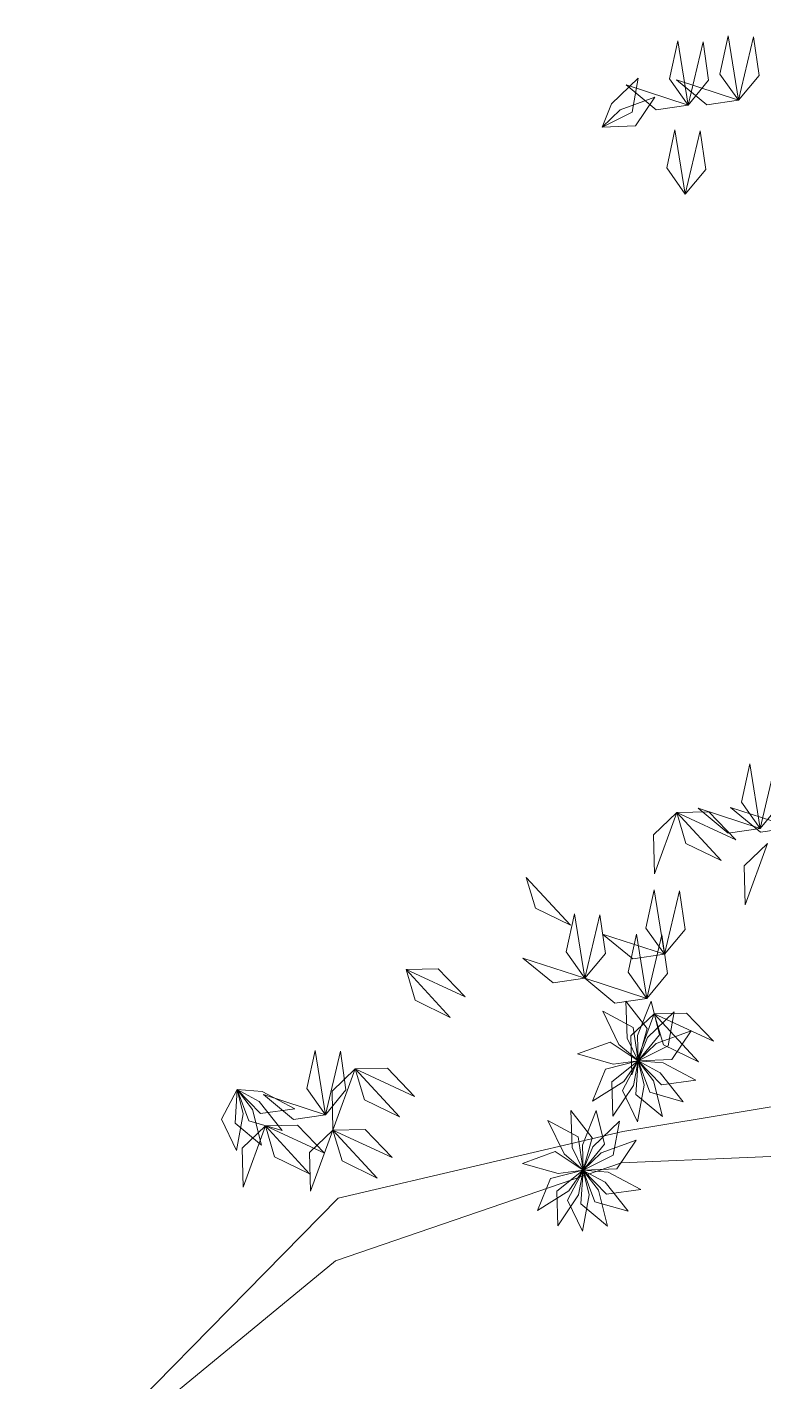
# Model space of a CAD drawing. Header units: millimetres. Extents: x 930 to 6336, y 2219 to 4338.
# Drawn here: x 4237.4 to 4305.2, y 3969.5 to 4094.2 of the extents above; entities that cross this region are included whole.
import ezdxf

# ---------------------------------------------------------------- set-up
doc = ezdxf.new("R2010")
doc.units = ezdxf.units.MM
doc.layers.add('piante', color=102, linetype='Continuous', lineweight=18)

msp = doc.modelspace()

# ---------------------------------------------------------------- linework, layer by layer
at = {"layer": 'piante', "linetype": 'Continuous', "lineweight": 0}
msp.add_lwpolyline([(4391.72, 4096.73), (4395.93, 4093.68), (4397.19, 4089.3), (4395.39, 4080.71), (4380.89, 4043.79), (4368.49, 4022.65), (4346.05, 4003.37), (4327.09, 3998.37), (4292.22, 3992.59), (4266, 3986.45), (4237.39, 3957.31), (4265.76, 3980.68), (4292.1, 3989.71), (4326.79, 3991.17), (4347.26, 3997.55), (4363.63, 4009.86), (4373.6, 4006.57), (4376.18, 3999.25), (4370.56, 3967.73)], dxfattribs=at)
at = {"layer": 'piante', "lineweight": 0}
for points in [[(4298.22, 4087), (4296.5, 4089.41), (4297.27, 4092.92), (4298.22, 4087)], [(4298.22, 4087), (4300.11, 4089.28), (4299.6, 4092.83), (4298.22, 4087)], [(4302.87, 4087.44), (4301.15, 4089.86), (4301.92, 4093.37), (4302.87, 4087.44)], [(4302.87, 4087.44), (4304.75, 4089.73), (4304.24, 4093.28), (4302.87, 4087.44)], [(4293.62, 4089.48), (4291.17, 4087.11), (4290.3, 4084.98), (4293.06, 4086.35), (4293.62, 4089.48)], [(4302.87, 4087.44), (4299.93, 4087.02), (4297.16, 4089.31), (4302.87, 4087.44)], [(4298.22, 4087), (4295.29, 4086.57), (4292.52, 4088.86), (4298.22, 4087)], [(4295.17, 4087.74), (4291.97, 4086.57), (4290.3, 4084.97), (4293.38, 4085.1), (4295.17, 4087.74)], [(4297.96, 4078.8), (4296.25, 4081.22), (4297.01, 4084.72), (4297.96, 4078.8)], [(4297.96, 4078.8), (4299.85, 4081.08), (4299.34, 4084.64), (4297.96, 4078.8)], [(4304.85, 4020.47), (4303.14, 4022.88), (4303.9, 4026.39), (4304.85, 4020.47)], [(4304.85, 4020.47), (4306.74, 4022.75), (4306.23, 4026.3), (4304.85, 4020.47)], [(4297.18, 4021.92), (4295.03, 4019.88), (4295.12, 4016.29), (4297.18, 4021.92)], [(4297.18, 4021.92), (4300.14, 4021.99), (4302.62, 4019.4), (4297.18, 4021.92)], [(4297.18, 4021.92), (4298.02, 4019.08), (4301.25, 4017.52), (4297.18, 4021.92)], [(4304.85, 4020.47), (4301.92, 4020.04), (4299.15, 4022.33), (4304.85, 4020.47)], [(4307.82, 4020.54), (4304.88, 4020.11), (4302.11, 4022.4), (4307.82, 4020.54)], [(4305.54, 4019.06), (4303.39, 4017.01), (4303.48, 4013.42), (4305.54, 4019.06)], [(4283.32, 4015.96), (4284.16, 4013.12), (4287.39, 4011.56), (4283.32, 4015.96)], [(4296.05, 4008.88), (4294.34, 4011.3), (4295.11, 4014.81), (4296.05, 4008.88)], [(4296.05, 4008.88), (4297.94, 4011.17), (4297.43, 4014.72), (4296.05, 4008.88)], [(4288.72, 4006.68), (4287, 4009.1), (4287.77, 4012.6), (4288.72, 4006.68)], [(4288.72, 4006.68), (4290.61, 4008.97), (4290.1, 4012.52), (4288.72, 4006.68)], [(4296.05, 4008.88), (4293.12, 4008.46), (4290.35, 4010.74), (4296.05, 4008.88)], [(4294.42, 4004.82), (4292.71, 4007.24), (4293.47, 4010.74), (4294.42, 4004.82)], [(4294.42, 4004.82), (4296.31, 4007.11), (4295.8, 4010.66), (4294.42, 4004.82)], [(4288.72, 4006.68), (4285.79, 4006.26), (4283.02, 4008.54), (4288.72, 4006.68)], [(4272.26, 4007.49), (4275.22, 4007.56), (4277.7, 4004.96), (4272.26, 4007.49)], [(4272.26, 4007.49), (4273.1, 4004.65), (4276.33, 4003.08), (4272.26, 4007.49)], [(4294.42, 4004.82), (4291.49, 4004.4), (4288.72, 4006.68), (4294.42, 4004.82)], [(4292.49, 4004.58), (4292.61, 4001.17), (4293.62, 3999.09), (4294.45, 4002.07), (4292.49, 4004.58)], [(4294.82, 4004.56), (4293.55, 4001.4), (4293.62, 3999.09), (4295.59, 4001.47), (4294.82, 4004.56)], [(4290.36, 4003.65), (4291.85, 4000.58), (4293.61, 3999.1), (4293.16, 4002.15), (4290.36, 4003.65)], [(4295.11, 4003.41), (4292.96, 4001.37), (4293.05, 3997.78), (4295.11, 4003.41)], [(4296.95, 4003.59), (4294.49, 4001.23), (4293.62, 3999.09), (4296.39, 4000.46), (4296.95, 4003.59)], [(4295.11, 4003.41), (4298.07, 4003.48), (4300.55, 4000.88), (4295.11, 4003.41)], [(4295.11, 4003.41), (4295.95, 4000.57), (4299.18, 3999), (4295.11, 4003.41)], [(4298.49, 4001.85), (4295.29, 4000.68), (4293.62, 3999.09), (4296.71, 3999.22), (4298.49, 4001.85)], [(4288.05, 3999.72), (4291.32, 3998.78), (4293.61, 3999.09), (4291.04, 4000.8), (4288.05, 3999.72)], [(4264.85, 3994.12), (4263.13, 3996.54), (4263.9, 4000.04), (4264.85, 3994.12)], [(4264.85, 3994.12), (4266.73, 3996.41), (4266.22, 3999.96), (4264.85, 3994.12)], [(4267.59, 3998.34), (4265.45, 3996.3), (4265.53, 3992.71), (4267.59, 3998.34)], [(4267.59, 3998.34), (4270.56, 3998.41), (4273.03, 3995.81), (4267.59, 3998.34)], [(4267.59, 3998.34), (4268.43, 3995.5), (4271.66, 3993.94), (4267.59, 3998.34)], [(4289.42, 3995.37), (4292.31, 3997.18), (4293.61, 3999.08), (4290.62, 3998.32), (4289.42, 3995.37)], [(4291.29, 3993.98), (4293.2, 3996.81), (4293.61, 3999.08), (4291.19, 3997.16), (4291.29, 3993.98)], [(4293.57, 3993.48), (4294.16, 3996.84), (4293.61, 3999.08), (4292.18, 3996.34), (4293.57, 3993.48)], [(4295.85, 3993.95), (4295.03, 3997.25), (4293.61, 3999.08), (4293.42, 3996), (4295.85, 3993.95)], [(4297.75, 3995.3), (4295.65, 3997.99), (4293.62, 3999.08), (4294.69, 3996.19), (4297.75, 3995.3)], [(4298.93, 3997.31), (4295.92, 3998.91), (4293.62, 3999.08), (4295.78, 3996.88), (4298.93, 3997.31)], [(4256.67, 3990.84), (4257.26, 3994.2), (4256.71, 3996.44), (4255.28, 3993.71), (4256.67, 3990.84)], [(4258.95, 3991.31), (4258.12, 3994.62), (4256.71, 3996.44), (4256.52, 3993.36), (4258.95, 3991.31)], [(4260.85, 3992.67), (4258.75, 3995.35), (4256.71, 3996.44), (4257.79, 3993.55), (4260.85, 3992.67)], [(4262.03, 3994.67), (4259.02, 3996.27), (4256.72, 3996.44), (4258.88, 3994.24), (4262.03, 3994.67)], [(4264.85, 3994.12), (4261.91, 3993.7), (4259.14, 3995.98), (4264.85, 3994.12)], [(4287.44, 3994.51), (4287.56, 3991.11), (4288.56, 3989.03), (4289.39, 3992), (4287.44, 3994.51)], [(4289.77, 3994.5), (4288.49, 3991.34), (4288.57, 3989.03), (4290.53, 3991.41), (4289.77, 3994.5)], [(4259.32, 3993.11), (4257.17, 3991.06), (4257.26, 3987.47), (4259.32, 3993.11)], [(4259.32, 3993.11), (4262.28, 3993.18), (4264.76, 3990.58), (4259.32, 3993.11)], [(4259.32, 3993.11), (4260.16, 3990.26), (4263.39, 3988.7), (4259.32, 3993.11)], [(4285.3, 3993.58), (4286.8, 3990.52), (4288.56, 3989.03), (4288.11, 3992.08), (4285.3, 3993.58)], [(4291.89, 3993.53), (4289.44, 3991.16), (4288.57, 3989.03), (4291.33, 3990.4), (4291.89, 3993.53)], [(4265.53, 3992.71), (4263.38, 3990.66), (4263.47, 3987.08), (4265.53, 3992.71)], [(4265.53, 3992.71), (4268.49, 3992.78), (4270.97, 3990.18), (4265.53, 3992.71)], [(4265.53, 3992.71), (4266.37, 3989.87), (4269.6, 3988.3), (4265.53, 3992.71)], [(4282.99, 3989.65), (4286.27, 3988.71), (4288.55, 3989.03), (4285.98, 3990.73), (4282.99, 3989.65)], [(4293.44, 3991.79), (4290.23, 3990.62), (4288.57, 3989.02), (4291.65, 3989.15), (4293.44, 3991.79)], [(4284.36, 3985.31), (4287.25, 3987.11), (4288.55, 3989.02), (4285.56, 3988.25), (4284.36, 3985.31)], [(4286.24, 3983.92), (4288.14, 3986.75), (4288.55, 3989.02), (4286.13, 3987.1), (4286.24, 3983.92)], [(4288.51, 3983.42), (4289.11, 3986.77), (4288.56, 3989.01), (4287.13, 3986.28), (4288.51, 3983.42)], [(4290.8, 3983.88), (4289.97, 3987.19), (4288.56, 3989.01), (4288.36, 3985.94), (4290.8, 3983.88)], [(4292.69, 3985.24), (4290.6, 3987.92), (4288.56, 3989.01), (4289.64, 3986.12), (4292.69, 3985.24)], [(4293.88, 3987.25), (4290.87, 3988.85), (4288.57, 3989.02), (4290.72, 3986.81), (4293.88, 3987.25)]]:
    msp.add_lwpolyline(points, dxfattribs=at)

doc.saveas('drawing.dxf')
